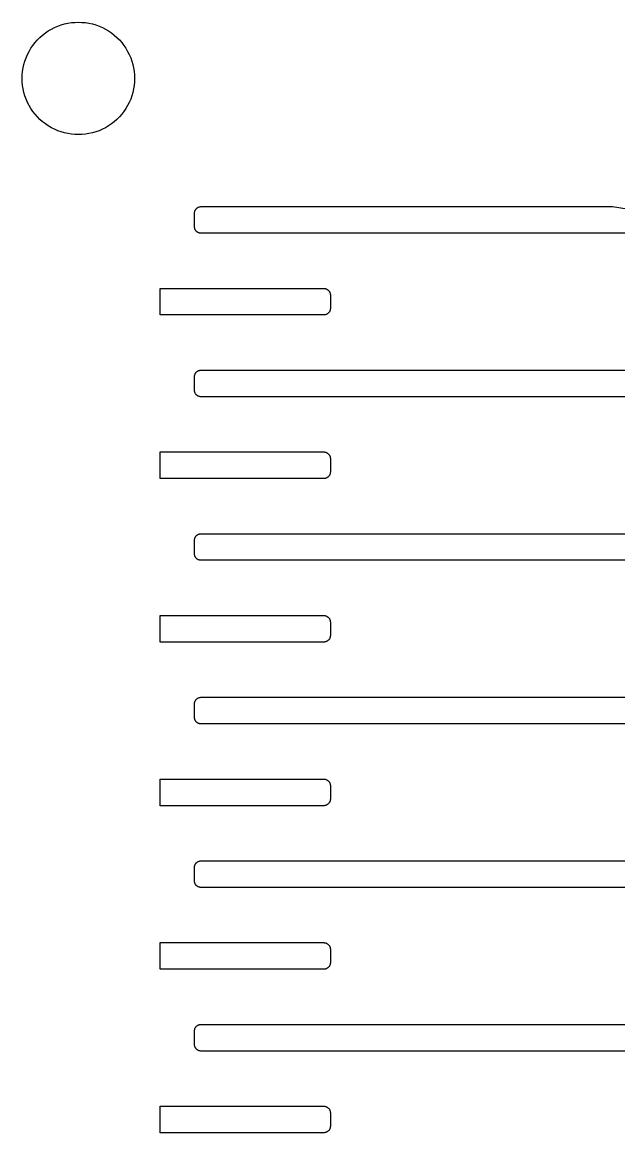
# Model space of a CAD drawing. Header units: metres. Extents: x -217 to 217, y -217 to 217.
# Drawn here: x -2.8 to 26.4, y 108.7 to 163 of the extents above; entities that cross this region are included whole.
import ezdxf

# ---------------------------------------------------------------- set-up
doc = ezdxf.new("R2010")
doc.units = ezdxf.units.M

msp = doc.modelspace()

# ---------------------------------------------------------------- linework, layer by layer
for p, q in [((-0.51529, 162.949), (-0.34467, 162.976)), ((-0.34467, 162.976), (-0.17267, 162.992)), ((-0.17267, 162.992), (0, 162.998)), ((0, 162.998), (0.17267, 162.992)), ((0.17267, 162.992), (0.34467, 162.976)), ((0.34467, 162.976), (0.51529, 162.949)), ((-1.75291, 162.367), (-1.61641, 162.473)), ((-1.61641, 162.473), (-1.47351, 162.57)), ((-1.47351, 162.57), (-1.32481, 162.658)), ((-1.32481, 162.658), (-1.17088, 162.736)), ((-1.17088, 162.736), (-1.01233, 162.805)), ((-1.01233, 162.805), (-0.84979, 162.863)), ((-0.84979, 162.863), (-0.68388, 162.911)), ((-0.68388, 162.911), (-0.51529, 162.949)), ((0.51529, 162.949), (0.68388, 162.911)), ((0.68388, 162.911), (0.84979, 162.863)), ((0.84979, 162.863), (1.01233, 162.805)), ((1.01233, 162.805), (1.17088, 162.736)), ((1.17088, 162.736), (1.32481, 162.658)), ((1.32481, 162.658), (1.47351, 162.57)), ((1.47351, 162.57), (1.61641, 162.473)), ((1.61641, 162.473), (1.75291, 162.367)), ((-2.22479, 161.864), (-2.1189, 162.001)), ((-2.1189, 162.001), (-2.00465, 162.13)), ((-2.00465, 162.13), (-1.88249, 162.253)), ((-1.88249, 162.253), (-1.75291, 162.367)), ((1.75291, 162.367), (1.88249, 162.253)), ((1.88249, 162.253), (2.00465, 162.13)), ((2.00465, 162.13), (2.1189, 162.001)), ((2.1189, 162.001), (2.22479, 161.864)), ((-2.55688, 161.26), (-2.48827, 161.419)), ((-2.48827, 161.419), (-2.40984, 161.573)), ((-2.40984, 161.573), (-2.3219, 161.721)), ((-2.3219, 161.721), (-2.22479, 161.864)), ((2.22479, 161.864), (2.3219, 161.721)), ((2.3219, 161.721), (2.40984, 161.573)), ((2.40984, 161.573), (2.48827, 161.419)), ((2.48827, 161.419), (2.55688, 161.26)), ((-2.70128, 160.763), (-2.66359, 160.932)), ((-2.66359, 160.932), (-2.6154, 161.098)), ((-2.6154, 161.098), (-2.55688, 161.26)), ((2.55688, 161.26), (2.6154, 161.098)), ((2.6154, 161.098), (2.66359, 160.932)), ((2.66359, 160.932), (2.70128, 160.763)), ((-2.75, 160.248), (-2.74457, 160.421)), ((-2.74457, 160.075), (-2.75, 160.248)), ((-2.74457, 160.421), (-2.7283, 160.593)), ((-2.7283, 160.593), (-2.70128, 160.763)), ((2.70128, 160.763), (2.7283, 160.593)), ((2.7283, 160.593), (2.74457, 160.421)), ((2.74457, 160.421), (2.75, 160.248)), ((2.75, 160.248), (2.74457, 160.075)), ((-2.7283, 159.903), (-2.74457, 160.075)), ((-2.70128, 159.733), (-2.7283, 159.903)), ((-2.66359, 159.564), (-2.70128, 159.733)), ((2.70128, 159.733), (2.66359, 159.564)), ((2.7283, 159.903), (2.70128, 159.733)), ((2.74457, 160.075), (2.7283, 159.903)), ((-2.6154, 159.398), (-2.66359, 159.564)), ((-2.55688, 159.236), (-2.6154, 159.398)), ((-2.48827, 159.077), (-2.55688, 159.236)), ((2.55688, 159.236), (2.48827, 159.077)), ((2.6154, 159.398), (2.55688, 159.236)), ((2.66359, 159.564), (2.6154, 159.398)), ((-2.40984, 158.923), (-2.48827, 159.077)), ((-2.3219, 158.774), (-2.40984, 158.923)), ((-2.22479, 158.631), (-2.3219, 158.774)), ((-2.1189, 158.495), (-2.22479, 158.631)), ((2.22479, 158.631), (2.1189, 158.495)), ((2.3219, 158.774), (2.22479, 158.631)), ((2.40984, 158.923), (2.3219, 158.774)), ((2.48827, 159.077), (2.40984, 158.923)), ((-2.00465, 158.365), (-2.1189, 158.495)), ((-1.88249, 158.243), (-2.00465, 158.365)), ((-1.75291, 158.129), (-1.88249, 158.243)), ((-1.61641, 158.023), (-1.75291, 158.129)), ((1.75291, 158.129), (1.61641, 158.023)), ((1.88249, 158.243), (1.75291, 158.129)), ((2.00465, 158.365), (1.88249, 158.243)), ((2.1189, 158.495), (2.00465, 158.365)), ((-1.47351, 157.926), (-1.61641, 158.023)), ((-1.32481, 157.838), (-1.47351, 157.926)), ((-1.17088, 157.76), (-1.32481, 157.838)), ((-1.01233, 157.691), (-1.17088, 157.76)), ((-0.84979, 157.632), (-1.01233, 157.691)), ((-0.68388, 157.584), (-0.84979, 157.632)), ((-0.51529, 157.547), (-0.68388, 157.584)), ((-0.34467, 157.52), (-0.51529, 157.547)), ((0.51529, 157.547), (0.34467, 157.52)), ((0.68388, 157.584), (0.51529, 157.547)), ((0.84979, 157.632), (0.68388, 157.584)), ((1.01233, 157.691), (0.84979, 157.632)), ((1.17088, 157.76), (1.01233, 157.691)), ((1.32481, 157.838), (1.17088, 157.76)), ((1.47351, 157.926), (1.32481, 157.838)), ((1.61641, 158.023), (1.47351, 157.926)), ((-0.17267, 157.503), (-0.34467, 157.52)), ((0, 157.498), (-0.17267, 157.503)), ((0.17267, 157.503), (0, 157.498)), ((0.34467, 157.52), (0.17267, 157.503)), ((5.68355, 153.714), (5.688, 153.734)), ((5.688, 153.734), (5.6937, 153.753)), ((5.6937, 153.753), (5.70061, 153.772)), ((5.70061, 153.772), (5.70872, 153.791)), ((5.70872, 153.791), (5.71799, 153.809)), ((5.71799, 153.809), (5.72838, 153.827)), ((5.72838, 153.827), (5.73987, 153.844)), ((5.73987, 153.844), (5.75238, 153.86)), ((5.75238, 153.86), (5.76587, 153.875)), ((5.76587, 153.875), (5.78032, 153.89)), ((5.78032, 153.89), (5.79562, 153.903)), ((5.79562, 153.903), (5.81177, 153.916)), ((5.81177, 153.916), (5.82864, 153.927)), ((5.82864, 153.927), (5.84622, 153.938)), ((5.84622, 153.938), (5.86441, 153.947)), ((5.86441, 153.947), (5.88315, 153.955)), ((5.88315, 153.955), (5.90236, 153.962)), ((5.90236, 153.962), (5.92197, 153.968)), ((5.92197, 153.968), (5.94189, 153.972)), ((5.94189, 153.972), (5.96205, 153.975)), ((5.96205, 153.975), (5.98239, 153.977)), ((5.98239, 153.977), (6.00279, 153.978)), ((6.00279, 153.978), (26.137, 153.978)), ((26.137, 153.978), (29.2779, 153.48)), ((5.6778, 153.653), (5.67844, 153.673)), ((5.6778, 153.003), (5.6778, 153.653)), ((5.67844, 153.673), (5.68036, 153.694)), ((5.68036, 153.694), (5.68355, 153.714)), ((5.67844, 152.982), (5.6778, 153.003)), ((5.68036, 152.962), (5.67844, 152.982)), ((5.68355, 152.942), (5.68036, 152.962)), ((5.688, 152.922), (5.68355, 152.942)), ((5.6937, 152.902), (5.688, 152.922)), ((5.70061, 152.883), (5.6937, 152.902)), ((5.70872, 152.864), (5.70061, 152.883)), ((5.71799, 152.846), (5.70872, 152.864)), ((5.72838, 152.829), (5.71799, 152.846)), ((5.73987, 152.812), (5.72838, 152.829)), ((5.75238, 152.796), (5.73987, 152.812)), ((5.76587, 152.78), (5.75238, 152.796)), ((5.78032, 152.766), (5.76587, 152.78)), ((5.79562, 152.752), (5.78032, 152.766)), ((5.81177, 152.74), (5.79562, 152.752)), ((5.82864, 152.728), (5.81177, 152.74)), ((5.84622, 152.718), (5.82864, 152.728)), ((5.86441, 152.709), (5.84622, 152.718)), ((5.88315, 152.701), (5.86441, 152.709)), ((5.90236, 152.694), (5.88315, 152.701)), ((5.92197, 152.688), (5.90236, 152.694)), ((5.94189, 152.684), (5.92197, 152.688)), ((5.96205, 152.68), (5.94189, 152.684)), ((5.98239, 152.678), (5.96205, 152.68)), ((6.00279, 152.678), (5.98239, 152.678)), ((32.8682, 152.678), (6.00279, 152.678)), ((4, 148.678), (4, 149.978)), ((4, 149.978), (12.0028, 149.978)), ((12.0028, 149.978), (12.0232, 149.977)), ((12.0232, 149.977), (12.0435, 149.975)), ((12.0435, 149.975), (12.0637, 149.972)), ((12.0637, 149.972), (12.0836, 149.968)), ((12.0836, 149.968), (12.1032, 149.962)), ((12.1032, 149.962), (12.1224, 149.955)), ((12.1224, 149.955), (12.1412, 149.947)), ((12.1412, 149.947), (12.1594, 149.938)), ((12.1594, 149.938), (12.1769, 149.927)), ((12.1769, 149.927), (12.1938, 149.916)), ((12.1938, 149.916), (12.2099, 149.903)), ((12.2099, 149.903), (12.2253, 149.89)), ((12.2253, 149.89), (12.2397, 149.875)), ((12.2397, 149.875), (12.2532, 149.86)), ((12.2532, 149.86), (12.2657, 149.844)), ((12.2657, 149.844), (12.2772, 149.827)), ((12.2772, 149.827), (12.2876, 149.809)), ((12.2876, 149.809), (12.2969, 149.791)), ((12.2969, 149.791), (12.305, 149.772)), ((12.305, 149.772), (12.3119, 149.753)), ((12.3119, 149.753), (12.3176, 149.734)), ((12.3176, 149.734), (12.322, 149.714)), ((12.322, 149.714), (12.3252, 149.694)), ((12.3252, 149.694), (12.3271, 149.673)), ((12.3271, 149.673), (12.3278, 149.653)), ((12.3278, 149.653), (12.3278, 149.003)), ((12.2876, 148.846), (12.2772, 148.829)), ((12.2969, 148.864), (12.2876, 148.846)), ((12.305, 148.883), (12.2969, 148.864)), ((12.3119, 148.902), (12.305, 148.883)), ((12.3176, 148.922), (12.3119, 148.902)), ((12.322, 148.942), (12.3176, 148.922)), ((12.3252, 148.962), (12.322, 148.942)), ((12.3271, 148.982), (12.3252, 148.962)), ((12.3278, 149.003), (12.3271, 148.982)), ((12.0028, 148.678), (4, 148.678)), ((12.0232, 148.678), (12.0028, 148.678)), ((12.0435, 148.68), (12.0232, 148.678)), ((12.0637, 148.684), (12.0435, 148.68)), ((12.0836, 148.688), (12.0637, 148.684)), ((12.1032, 148.694), (12.0836, 148.688)), ((12.1224, 148.701), (12.1032, 148.694)), ((12.1412, 148.709), (12.1224, 148.701)), ((12.1594, 148.718), (12.1412, 148.709)), ((12.1769, 148.728), (12.1594, 148.718)), ((12.1938, 148.74), (12.1769, 148.728)), ((12.2099, 148.752), (12.1938, 148.74)), ((12.2253, 148.766), (12.2099, 148.752)), ((12.2397, 148.78), (12.2253, 148.766)), ((12.2532, 148.796), (12.2397, 148.78)), ((12.2657, 148.812), (12.2532, 148.796)), ((12.2772, 148.829), (12.2657, 148.812)), ((5.6778, 145.653), (5.67844, 145.673)), ((5.6778, 145.003), (5.6778, 145.653)), ((5.67844, 145.673), (5.68036, 145.694)), ((5.68036, 145.694), (5.68355, 145.714)), ((5.68355, 145.714), (5.688, 145.734)), ((5.688, 145.734), (5.6937, 145.753)), ((5.6937, 145.753), (5.70061, 145.772)), ((5.70061, 145.772), (5.70872, 145.791)), ((5.70872, 145.791), (5.71799, 145.809)), ((5.71799, 145.809), (5.72838, 145.827)), ((5.72838, 145.827), (5.73987, 145.844)), ((5.73987, 145.844), (5.75238, 145.86)), ((5.75238, 145.86), (5.76587, 145.875)), ((5.76587, 145.875), (5.78032, 145.89)), ((5.78032, 145.89), (5.79562, 145.903)), ((5.79562, 145.903), (5.81177, 145.916)), ((5.81177, 145.916), (5.82864, 145.927)), ((5.82864, 145.927), (5.84622, 145.938)), ((5.84622, 145.938), (5.86441, 145.947)), ((5.86441, 145.947), (5.88315, 145.955)), ((5.88315, 145.955), (5.90236, 145.962)), ((5.90236, 145.962), (5.92197, 145.968)), ((5.92197, 145.968), (5.94189, 145.972)), ((5.94189, 145.972), (5.96205, 145.975)), ((5.96205, 145.975), (5.98239, 145.977)), ((5.98239, 145.977), (6.00279, 145.978)), ((6.00279, 145.978), (37.0028, 145.978)), ((5.67844, 144.982), (5.6778, 145.003)), ((5.68036, 144.962), (5.67844, 144.982)), ((5.68355, 144.942), (5.68036, 144.962)), ((5.688, 144.922), (5.68355, 144.942)), ((5.6937, 144.902), (5.688, 144.922)), ((5.70061, 144.883), (5.6937, 144.902)), ((5.70872, 144.864), (5.70061, 144.883)), ((5.71799, 144.846), (5.70872, 144.864)), ((5.72838, 144.829), (5.71799, 144.846)), ((5.73987, 144.812), (5.72838, 144.829)), ((5.75238, 144.796), (5.73987, 144.812)), ((5.76587, 144.78), (5.75238, 144.796)), ((5.78032, 144.766), (5.76587, 144.78)), ((5.79562, 144.752), (5.78032, 144.766)), ((5.81177, 144.74), (5.79562, 144.752)), ((5.82864, 144.728), (5.81177, 144.74)), ((5.84622, 144.718), (5.82864, 144.728)), ((5.86441, 144.709), (5.84622, 144.718)), ((5.88315, 144.701), (5.86441, 144.709)), ((5.90236, 144.694), (5.88315, 144.701)), ((5.92197, 144.688), (5.90236, 144.694)), ((5.94189, 144.684), (5.92197, 144.688)), ((5.96205, 144.68), (5.94189, 144.684)), ((5.98239, 144.678), (5.96205, 144.68)), ((6.00279, 144.678), (5.98239, 144.678)), ((37.0028, 144.678), (6.00279, 144.678)), ((4, 140.678), (4, 141.978)), ((4, 141.978), (12.0028, 141.978)), ((12.0028, 141.978), (12.0232, 141.977)), ((12.0232, 141.977), (12.0435, 141.975)), ((12.0435, 141.975), (12.0637, 141.972)), ((12.0637, 141.972), (12.0836, 141.968)), ((12.0836, 141.968), (12.1032, 141.962)), ((12.1032, 141.962), (12.1224, 141.955)), ((12.1224, 141.955), (12.1412, 141.947)), ((12.1412, 141.947), (12.1594, 141.938)), ((12.1594, 141.938), (12.1769, 141.927)), ((12.1769, 141.927), (12.1938, 141.916)), ((12.1938, 141.916), (12.2099, 141.903)), ((12.2099, 141.903), (12.2253, 141.89)), ((12.2253, 141.89), (12.2397, 141.875)), ((12.2397, 141.875), (12.2532, 141.86)), ((12.2532, 141.86), (12.2657, 141.844)), ((12.2657, 141.844), (12.2772, 141.827)), ((12.2772, 141.827), (12.2876, 141.809)), ((12.2876, 141.809), (12.2969, 141.791)), ((12.2969, 141.791), (12.305, 141.772)), ((12.305, 141.772), (12.3119, 141.753)), ((12.3119, 141.753), (12.3176, 141.734)), ((12.3176, 141.734), (12.322, 141.714)), ((12.322, 141.714), (12.3252, 141.694)), ((12.3252, 141.694), (12.3271, 141.673)), ((12.3271, 141.673), (12.3278, 141.653)), ((12.3278, 141.653), (12.3278, 141.003)), ((12.1032, 140.694), (12.0836, 140.688)), ((12.1224, 140.701), (12.1032, 140.694)), ((12.1412, 140.709), (12.1224, 140.701)), ((12.1594, 140.718), (12.1412, 140.709)), ((12.1769, 140.728), (12.1594, 140.718)), ((12.1938, 140.74), (12.1769, 140.728)), ((12.2099, 140.752), (12.1938, 140.74)), ((12.2253, 140.766), (12.2099, 140.752)), ((12.2397, 140.78), (12.2253, 140.766)), ((12.2532, 140.796), (12.2397, 140.78)), ((12.2657, 140.812), (12.2532, 140.796)), ((12.2772, 140.829), (12.2657, 140.812)), ((12.2876, 140.846), (12.2772, 140.829)), ((12.2969, 140.864), (12.2876, 140.846)), ((12.305, 140.883), (12.2969, 140.864)), ((12.3119, 140.902), (12.305, 140.883)), ((12.3176, 140.922), (12.3119, 140.902)), ((12.322, 140.942), (12.3176, 140.922)), ((12.3252, 140.962), (12.322, 140.942)), ((12.3271, 140.982), (12.3252, 140.962)), ((12.3278, 141.003), (12.3271, 140.982)), ((12.0028, 140.678), (4, 140.678)), ((12.0232, 140.678), (12.0028, 140.678)), ((12.0435, 140.68), (12.0232, 140.678)), ((12.0637, 140.684), (12.0435, 140.68)), ((12.0836, 140.688), (12.0637, 140.684)), ((5.94189, 137.972), (5.96205, 137.975)), ((5.96205, 137.975), (5.98239, 137.977)), ((5.98239, 137.977), (6.00279, 137.978)), ((6.00279, 137.978), (37.0028, 137.978)), ((5.6778, 137.653), (5.67844, 137.673)), ((5.6778, 137.003), (5.6778, 137.653)), ((5.67844, 137.673), (5.68036, 137.694)), ((5.68036, 137.694), (5.68355, 137.714)), ((5.68355, 137.714), (5.688, 137.734)), ((5.688, 137.734), (5.6937, 137.753)), ((5.6937, 137.753), (5.70061, 137.772)), ((5.70061, 137.772), (5.70872, 137.791)), ((5.70872, 137.791), (5.71799, 137.809)), ((5.71799, 137.809), (5.72838, 137.827)), ((5.72838, 137.827), (5.73987, 137.844)), ((5.73987, 137.844), (5.75238, 137.86)), ((5.75238, 137.86), (5.76587, 137.875)), ((5.76587, 137.875), (5.78032, 137.89)), ((5.78032, 137.89), (5.79562, 137.903)), ((5.79562, 137.903), (5.81177, 137.916)), ((5.81177, 137.916), (5.82864, 137.927)), ((5.82864, 137.927), (5.84622, 137.938)), ((5.84622, 137.938), (5.86441, 137.947)), ((5.86441, 137.947), (5.88315, 137.955)), ((5.88315, 137.955), (5.90236, 137.962)), ((5.90236, 137.962), (5.92197, 137.968)), ((5.92197, 137.968), (5.94189, 137.972)), ((5.67844, 136.982), (5.6778, 137.003)), ((5.68036, 136.962), (5.67844, 136.982)), ((5.68355, 136.942), (5.68036, 136.962)), ((5.688, 136.922), (5.68355, 136.942)), ((5.6937, 136.902), (5.688, 136.922)), ((5.70061, 136.883), (5.6937, 136.902)), ((5.70872, 136.864), (5.70061, 136.883)), ((5.71799, 136.846), (5.70872, 136.864)), ((5.72838, 136.829), (5.71799, 136.846)), ((5.73987, 136.812), (5.72838, 136.829)), ((5.75238, 136.796), (5.73987, 136.812)), ((5.76587, 136.78), (5.75238, 136.796)), ((5.78032, 136.766), (5.76587, 136.78)), ((5.79562, 136.752), (5.78032, 136.766)), ((5.81177, 136.74), (5.79562, 136.752)), ((5.82864, 136.728), (5.81177, 136.74)), ((5.84622, 136.718), (5.82864, 136.728)), ((5.86441, 136.709), (5.84622, 136.718)), ((5.88315, 136.701), (5.86441, 136.709)), ((5.90236, 136.694), (5.88315, 136.701)), ((5.92197, 136.688), (5.90236, 136.694)), ((5.94189, 136.684), (5.92197, 136.688)), ((5.96205, 136.68), (5.94189, 136.684)), ((5.98239, 136.678), (5.96205, 136.68)), ((6.00279, 136.678), (5.98239, 136.678)), ((37.0028, 136.678), (6.00279, 136.678)), ((4, 132.678), (4, 133.978)), ((4, 133.978), (12.0028, 133.978)), ((12.0028, 133.978), (12.0232, 133.977)), ((12.0232, 133.977), (12.0435, 133.975)), ((12.0435, 133.975), (12.0637, 133.972)), ((12.0637, 133.972), (12.0836, 133.968)), ((12.0836, 133.968), (12.1032, 133.962)), ((12.1032, 133.962), (12.1224, 133.955)), ((12.1224, 133.955), (12.1412, 133.947)), ((12.1412, 133.947), (12.1594, 133.938)), ((12.1594, 133.938), (12.1769, 133.927)), ((12.1769, 133.927), (12.1938, 133.916)), ((12.1938, 133.916), (12.2099, 133.903)), ((12.2099, 133.903), (12.2253, 133.89)), ((12.2253, 133.89), (12.2397, 133.875)), ((12.2397, 133.875), (12.2532, 133.86)), ((12.2532, 133.86), (12.2657, 133.844)), ((12.2657, 133.844), (12.2772, 133.827)), ((12.2772, 133.827), (12.2876, 133.809)), ((12.2876, 133.809), (12.2969, 133.791)), ((12.2969, 133.791), (12.305, 133.772)), ((12.305, 133.772), (12.3119, 133.753)), ((12.3119, 133.753), (12.3176, 133.734)), ((12.3176, 133.734), (12.322, 133.714)), ((12.322, 133.714), (12.3252, 133.694)), ((12.3252, 133.694), (12.3271, 133.673)), ((12.3271, 133.673), (12.3278, 133.653)), ((12.3278, 133.653), (12.3278, 133.003)), ((12.0028, 132.678), (4, 132.678)), ((12.0232, 132.678), (12.0028, 132.678)), ((12.0435, 132.68), (12.0232, 132.678)), ((12.0637, 132.684), (12.0435, 132.68)), ((12.0836, 132.688), (12.0637, 132.684)), ((12.1032, 132.694), (12.0836, 132.688)), ((12.1224, 132.701), (12.1032, 132.694)), ((12.1412, 132.709), (12.1224, 132.701)), ((12.1594, 132.718), (12.1412, 132.709)), ((12.1769, 132.728), (12.1594, 132.718)), ((12.1938, 132.74), (12.1769, 132.728)), ((12.2099, 132.752), (12.1938, 132.74)), ((12.2253, 132.766), (12.2099, 132.752)), ((12.2397, 132.78), (12.2253, 132.766)), ((12.2532, 132.796), (12.2397, 132.78)), ((12.2657, 132.812), (12.2532, 132.796)), ((12.2772, 132.829), (12.2657, 132.812)), ((12.2876, 132.846), (12.2772, 132.829)), ((12.2969, 132.864), (12.2876, 132.846)), ((12.305, 132.883), (12.2969, 132.864)), ((12.3119, 132.902), (12.305, 132.883)), ((12.3176, 132.922), (12.3119, 132.902)), ((12.322, 132.942), (12.3176, 132.922)), ((12.3252, 132.962), (12.322, 132.942)), ((12.3271, 132.982), (12.3252, 132.962)), ((12.3278, 133.003), (12.3271, 132.982)), ((5.71799, 129.809), (5.72838, 129.827)), ((5.72838, 129.827), (5.73987, 129.844)), ((5.73987, 129.844), (5.75238, 129.86)), ((5.75238, 129.86), (5.76587, 129.875)), ((5.76587, 129.875), (5.78032, 129.89)), ((5.78032, 129.89), (5.79562, 129.903)), ((5.79562, 129.903), (5.81177, 129.916)), ((5.81177, 129.916), (5.82864, 129.927)), ((5.82864, 129.927), (5.84622, 129.938)), ((5.84622, 129.938), (5.86441, 129.947)), ((5.86441, 129.947), (5.88315, 129.955)), ((5.88315, 129.955), (5.90236, 129.962)), ((5.90236, 129.962), (5.92197, 129.968)), ((5.92197, 129.968), (5.94189, 129.972)), ((5.94189, 129.972), (5.96205, 129.975)), ((5.96205, 129.975), (5.98239, 129.977)), ((5.98239, 129.977), (6.00279, 129.978)), ((6.00279, 129.978), (37.0028, 129.978)), ((5.6778, 129.653), (5.67844, 129.673)), ((5.6778, 129.003), (5.6778, 129.653)), ((5.67844, 129.673), (5.68036, 129.694)), ((5.68036, 129.694), (5.68355, 129.714)), ((5.68355, 129.714), (5.688, 129.734)), ((5.688, 129.734), (5.6937, 129.753)), ((5.6937, 129.753), (5.70061, 129.772)), ((5.70061, 129.772), (5.70872, 129.791)), ((5.70872, 129.791), (5.71799, 129.809)), ((5.67844, 128.982), (5.6778, 129.003)), ((5.68036, 128.962), (5.67844, 128.982)), ((5.68355, 128.942), (5.68036, 128.962)), ((5.688, 128.922), (5.68355, 128.942)), ((5.6937, 128.902), (5.688, 128.922)), ((5.70061, 128.883), (5.6937, 128.902)), ((5.70872, 128.864), (5.70061, 128.883)), ((5.71799, 128.846), (5.70872, 128.864)), ((5.72838, 128.829), (5.71799, 128.846)), ((5.73987, 128.812), (5.72838, 128.829)), ((5.75238, 128.796), (5.73987, 128.812)), ((5.76587, 128.78), (5.75238, 128.796)), ((5.78032, 128.766), (5.76587, 128.78)), ((5.79562, 128.752), (5.78032, 128.766)), ((5.81177, 128.74), (5.79562, 128.752)), ((5.82864, 128.728), (5.81177, 128.74)), ((5.84622, 128.718), (5.82864, 128.728)), ((5.86441, 128.709), (5.84622, 128.718)), ((5.88315, 128.701), (5.86441, 128.709)), ((5.90236, 128.694), (5.88315, 128.701)), ((5.92197, 128.688), (5.90236, 128.694)), ((5.94189, 128.684), (5.92197, 128.688)), ((5.96205, 128.68), (5.94189, 128.684)), ((5.98239, 128.678), (5.96205, 128.68)), ((6.00279, 128.678), (5.98239, 128.678)), ((37.0028, 128.678), (6.00279, 128.678)), ((4, 124.678), (4, 125.978)), ((4, 125.978), (12.0028, 125.978)), ((12.0028, 125.978), (12.0232, 125.977)), ((12.0232, 125.977), (12.0435, 125.975)), ((12.0435, 125.975), (12.0637, 125.972)), ((12.0637, 125.972), (12.0836, 125.968)), ((12.0836, 125.968), (12.1032, 125.962)), ((12.1032, 125.962), (12.1224, 125.955)), ((12.1224, 125.955), (12.1412, 125.947)), ((12.1412, 125.947), (12.1594, 125.938)), ((12.1594, 125.938), (12.1769, 125.927)), ((12.1769, 125.927), (12.1938, 125.916)), ((12.1938, 125.916), (12.2099, 125.903)), ((12.2099, 125.903), (12.2253, 125.89)), ((12.2253, 125.89), (12.2397, 125.875)), ((12.2397, 125.875), (12.2532, 125.86)), ((12.2532, 125.86), (12.2657, 125.844)), ((12.2657, 125.844), (12.2772, 125.827)), ((12.2772, 125.827), (12.2876, 125.809)), ((12.2876, 125.809), (12.2969, 125.791)), ((12.2969, 125.791), (12.305, 125.772)), ((12.305, 125.772), (12.3119, 125.753)), ((12.3119, 125.753), (12.3176, 125.734)), ((12.3176, 125.734), (12.322, 125.714)), ((12.322, 125.714), (12.3252, 125.694)), ((12.3252, 125.694), (12.3271, 125.673)), ((12.3271, 125.673), (12.3278, 125.653)), ((12.3278, 125.653), (12.3278, 125.003)), ((12.322, 124.942), (12.3176, 124.922)), ((12.3252, 124.962), (12.322, 124.942)), ((12.3271, 124.982), (12.3252, 124.962)), ((12.3278, 125.003), (12.3271, 124.982)), ((12.0028, 124.678), (4, 124.678)), ((12.0232, 124.678), (12.0028, 124.678)), ((12.0435, 124.68), (12.0232, 124.678)), ((12.0637, 124.684), (12.0435, 124.68)), ((12.0836, 124.688), (12.0637, 124.684)), ((12.1032, 124.694), (12.0836, 124.688)), ((12.1224, 124.701), (12.1032, 124.694)), ((12.1412, 124.709), (12.1224, 124.701)), ((12.1594, 124.718), (12.1412, 124.709)), ((12.1769, 124.728), (12.1594, 124.718)), ((12.1938, 124.74), (12.1769, 124.728)), ((12.2099, 124.752), (12.1938, 124.74)), ((12.2253, 124.766), (12.2099, 124.752)), ((12.2397, 124.78), (12.2253, 124.766)), ((12.2532, 124.796), (12.2397, 124.78)), ((12.2657, 124.812), (12.2532, 124.796)), ((12.2772, 124.829), (12.2657, 124.812)), ((12.2876, 124.846), (12.2772, 124.829)), ((12.2969, 124.864), (12.2876, 124.846)), ((12.305, 124.883), (12.2969, 124.864)), ((12.3119, 124.902), (12.305, 124.883)), ((12.3176, 124.922), (12.3119, 124.902)), ((5.67844, 121.673), (5.68036, 121.694)), ((5.68036, 121.694), (5.68355, 121.714)), ((5.68355, 121.714), (5.688, 121.734)), ((5.688, 121.734), (5.6937, 121.753)), ((5.6937, 121.753), (5.70061, 121.772)), ((5.70061, 121.772), (5.70872, 121.791)), ((5.70872, 121.791), (5.71799, 121.809)), ((5.71799, 121.809), (5.72838, 121.827)), ((5.72838, 121.827), (5.73987, 121.844)), ((5.73987, 121.844), (5.75238, 121.86)), ((5.75238, 121.86), (5.76587, 121.875)), ((5.76587, 121.875), (5.78032, 121.89)), ((5.78032, 121.89), (5.79562, 121.903)), ((5.79562, 121.903), (5.81177, 121.916)), ((5.81177, 121.916), (5.82864, 121.927)), ((5.82864, 121.927), (5.84622, 121.938)), ((5.84622, 121.938), (5.86441, 121.947)), ((5.86441, 121.947), (5.88315, 121.955)), ((5.88315, 121.955), (5.90236, 121.962)), ((5.90236, 121.962), (5.92197, 121.968)), ((5.92197, 121.968), (5.94189, 121.972)), ((5.94189, 121.972), (5.96205, 121.975)), ((5.96205, 121.975), (5.98239, 121.977)), ((5.98239, 121.977), (6.00279, 121.978)), ((6.00279, 121.978), (37.0028, 121.978)), ((5.6778, 121.653), (5.67844, 121.673)), ((5.6778, 121.003), (5.6778, 121.653)), ((5.67844, 120.982), (5.6778, 121.003)), ((5.68036, 120.962), (5.67844, 120.982)), ((5.68355, 120.942), (5.68036, 120.962)), ((5.688, 120.922), (5.68355, 120.942)), ((5.6937, 120.902), (5.688, 120.922)), ((5.70061, 120.883), (5.6937, 120.902)), ((5.70872, 120.864), (5.70061, 120.883)), ((5.71799, 120.846), (5.70872, 120.864)), ((5.72838, 120.829), (5.71799, 120.846)), ((5.73987, 120.812), (5.72838, 120.829)), ((5.75238, 120.796), (5.73987, 120.812)), ((5.76587, 120.78), (5.75238, 120.796)), ((5.78032, 120.766), (5.76587, 120.78)), ((5.79562, 120.752), (5.78032, 120.766)), ((5.81177, 120.74), (5.79562, 120.752)), ((5.82864, 120.728), (5.81177, 120.74)), ((5.84622, 120.718), (5.82864, 120.728)), ((5.86441, 120.709), (5.84622, 120.718)), ((5.88315, 120.701), (5.86441, 120.709)), ((5.90236, 120.694), (5.88315, 120.701)), ((5.92197, 120.688), (5.90236, 120.694)), ((5.94189, 120.684), (5.92197, 120.688)), ((5.96205, 120.68), (5.94189, 120.684)), ((5.98239, 120.678), (5.96205, 120.68)), ((6.00279, 120.678), (5.98239, 120.678)), ((37.0028, 120.678), (6.00279, 120.678)), ((4, 116.678), (4, 117.978)), ((4, 117.978), (12.0028, 117.978)), ((12.0028, 117.978), (12.0232, 117.977)), ((12.0232, 117.977), (12.0435, 117.975)), ((12.0435, 117.975), (12.0637, 117.972)), ((12.0637, 117.972), (12.0836, 117.968)), ((12.0836, 117.968), (12.1032, 117.962)), ((12.1032, 117.962), (12.1224, 117.955)), ((12.1224, 117.955), (12.1412, 117.947)), ((12.1412, 117.947), (12.1594, 117.938)), ((12.1594, 117.938), (12.1769, 117.927)), ((12.1769, 117.927), (12.1938, 117.916)), ((12.1938, 117.916), (12.2099, 117.903)), ((12.2099, 117.903), (12.2253, 117.89)), ((12.2253, 117.89), (12.2397, 117.875)), ((12.2397, 117.875), (12.2532, 117.86)), ((12.2532, 117.86), (12.2657, 117.844)), ((12.2657, 117.844), (12.2772, 117.827)), ((12.2772, 117.827), (12.2876, 117.809)), ((12.2876, 117.809), (12.2969, 117.791)), ((12.2969, 117.791), (12.305, 117.772)), ((12.305, 117.772), (12.3119, 117.753)), ((12.3119, 117.753), (12.3176, 117.734)), ((12.3176, 117.734), (12.322, 117.714)), ((12.322, 117.714), (12.3252, 117.694)), ((12.3252, 117.694), (12.3271, 117.673)), ((12.3271, 117.673), (12.3278, 117.653)), ((12.3278, 117.653), (12.3278, 117.003)), ((12.2532, 116.796), (12.2397, 116.78)), ((12.2657, 116.812), (12.2532, 116.796)), ((12.2772, 116.829), (12.2657, 116.812)), ((12.2876, 116.846), (12.2772, 116.829)), ((12.2969, 116.864), (12.2876, 116.846)), ((12.305, 116.883), (12.2969, 116.864)), ((12.3119, 116.902), (12.305, 116.883)), ((12.3176, 116.922), (12.3119, 116.902)), ((12.322, 116.942), (12.3176, 116.922)), ((12.3252, 116.962), (12.322, 116.942)), ((12.3271, 116.982), (12.3252, 116.962)), ((12.3278, 117.003), (12.3271, 116.982)), ((12.0028, 116.678), (4, 116.678)), ((12.0232, 116.678), (12.0028, 116.678)), ((12.0435, 116.68), (12.0232, 116.678)), ((12.0637, 116.684), (12.0435, 116.68)), ((12.0836, 116.688), (12.0637, 116.684)), ((12.1032, 116.694), (12.0836, 116.688)), ((12.1224, 116.701), (12.1032, 116.694)), ((12.1412, 116.709), (12.1224, 116.701)), ((12.1594, 116.718), (12.1412, 116.709)), ((12.1769, 116.728), (12.1594, 116.718)), ((12.1938, 116.74), (12.1769, 116.728)), ((12.2099, 116.752), (12.1938, 116.74)), ((12.2253, 116.766), (12.2099, 116.752)), ((12.2397, 116.78), (12.2253, 116.766)), ((5.6778, 113.653), (5.67844, 113.673)), ((5.6778, 113.003), (5.6778, 113.653)), ((5.67844, 113.673), (5.68036, 113.694)), ((5.68036, 113.694), (5.68355, 113.714)), ((5.68355, 113.714), (5.688, 113.734)), ((5.688, 113.734), (5.6937, 113.753)), ((5.6937, 113.753), (5.70061, 113.772)), ((5.70061, 113.772), (5.70872, 113.791)), ((5.70872, 113.791), (5.71799, 113.809)), ((5.71799, 113.809), (5.72838, 113.827)), ((5.72838, 113.827), (5.73987, 113.844)), ((5.73987, 113.844), (5.75238, 113.86)), ((5.75238, 113.86), (5.76587, 113.875)), ((5.76587, 113.875), (5.78032, 113.89)), ((5.78032, 113.89), (5.79562, 113.903)), ((5.79562, 113.903), (5.81177, 113.916)), ((5.81177, 113.916), (5.82864, 113.927)), ((5.82864, 113.927), (5.84622, 113.938)), ((5.84622, 113.938), (5.86441, 113.947)), ((5.86441, 113.947), (5.88315, 113.955)), ((5.88315, 113.955), (5.90236, 113.962)), ((5.90236, 113.962), (5.92197, 113.968)), ((5.92197, 113.968), (5.94189, 113.972)), ((5.94189, 113.972), (5.96205, 113.975)), ((5.96205, 113.975), (5.98239, 113.977)), ((5.98239, 113.977), (6.00279, 113.978)), ((6.00279, 113.978), (37.0028, 113.978)), ((5.67844, 112.982), (5.6778, 113.003)), ((5.68036, 112.962), (5.67844, 112.982)), ((5.68355, 112.942), (5.68036, 112.962)), ((5.688, 112.922), (5.68355, 112.942)), ((5.6937, 112.902), (5.688, 112.922)), ((5.70061, 112.883), (5.6937, 112.902)), ((5.70872, 112.864), (5.70061, 112.883)), ((5.71799, 112.846), (5.70872, 112.864)), ((5.72838, 112.829), (5.71799, 112.846)), ((5.73987, 112.812), (5.72838, 112.829)), ((5.75238, 112.796), (5.73987, 112.812)), ((5.76587, 112.78), (5.75238, 112.796)), ((5.78032, 112.766), (5.76587, 112.78)), ((5.79562, 112.752), (5.78032, 112.766)), ((5.81177, 112.74), (5.79562, 112.752)), ((5.82864, 112.728), (5.81177, 112.74)), ((5.84622, 112.718), (5.82864, 112.728)), ((5.86441, 112.709), (5.84622, 112.718)), ((5.88315, 112.701), (5.86441, 112.709)), ((5.90236, 112.694), (5.88315, 112.701)), ((5.92197, 112.688), (5.90236, 112.694)), ((5.94189, 112.684), (5.92197, 112.688)), ((5.96205, 112.68), (5.94189, 112.684)), ((5.98239, 112.678), (5.96205, 112.68)), ((6.00279, 112.678), (5.98239, 112.678)), ((37.0028, 112.678), (6.00279, 112.678)), ((4, 108.678), (4, 109.978)), ((4, 109.978), (12.0028, 109.978)), ((12.0028, 109.978), (12.0232, 109.977)), ((12.0232, 109.977), (12.0435, 109.975)), ((12.0435, 109.975), (12.0637, 109.972)), ((12.0637, 109.972), (12.0836, 109.968)), ((12.0836, 109.968), (12.1032, 109.962)), ((12.1032, 109.962), (12.1224, 109.955)), ((12.1224, 109.955), (12.1412, 109.947)), ((12.1412, 109.947), (12.1594, 109.938)), ((12.1594, 109.938), (12.1769, 109.927)), ((12.1769, 109.927), (12.1938, 109.916)), ((12.1938, 109.916), (12.2099, 109.903)), ((12.2099, 109.903), (12.2253, 109.89)), ((12.2253, 109.89), (12.2397, 109.875)), ((12.2397, 109.875), (12.2532, 109.86)), ((12.2532, 109.86), (12.2657, 109.844)), ((12.2657, 109.844), (12.2772, 109.827)), ((12.2772, 109.827), (12.2876, 109.809)), ((12.2876, 109.809), (12.2969, 109.791)), ((12.2969, 109.791), (12.305, 109.772)), ((12.305, 109.772), (12.3119, 109.753)), ((12.3119, 109.753), (12.3176, 109.734)), ((12.3176, 109.734), (12.322, 109.714)), ((12.322, 109.714), (12.3252, 109.694)), ((12.3252, 109.694), (12.3271, 109.673)), ((12.3271, 109.673), (12.3278, 109.653)), ((12.3278, 109.653), (12.3278, 109.003)), ((12.0028, 108.678), (4, 108.678)), ((12.0232, 108.678), (12.0028, 108.678)), ((12.0435, 108.68), (12.0232, 108.678)), ((12.0637, 108.684), (12.0435, 108.68)), ((12.0836, 108.688), (12.0637, 108.684)), ((12.1032, 108.694), (12.0836, 108.688)), ((12.1224, 108.701), (12.1032, 108.694)), ((12.1412, 108.709), (12.1224, 108.701)), ((12.1594, 108.718), (12.1412, 108.709)), ((12.1769, 108.728), (12.1594, 108.718)), ((12.1938, 108.74), (12.1769, 108.728)), ((12.2099, 108.752), (12.1938, 108.74)), ((12.2253, 108.766), (12.2099, 108.752)), ((12.2397, 108.78), (12.2253, 108.766)), ((12.2532, 108.796), (12.2397, 108.78)), ((12.2657, 108.812), (12.2532, 108.796)), ((12.2772, 108.829), (12.2657, 108.812)), ((12.2876, 108.846), (12.2772, 108.829)), ((12.2969, 108.864), (12.2876, 108.846)), ((12.305, 108.883), (12.2969, 108.864)), ((12.3119, 108.902), (12.305, 108.883)), ((12.3176, 108.922), (12.3119, 108.902)), ((12.322, 108.942), (12.3176, 108.922)), ((12.3252, 108.962), (12.322, 108.942)), ((12.3271, 108.982), (12.3252, 108.962)), ((12.3278, 109.003), (12.3271, 108.982))]:
    msp.add_line(p, q)

doc.saveas('drawing.dxf')
